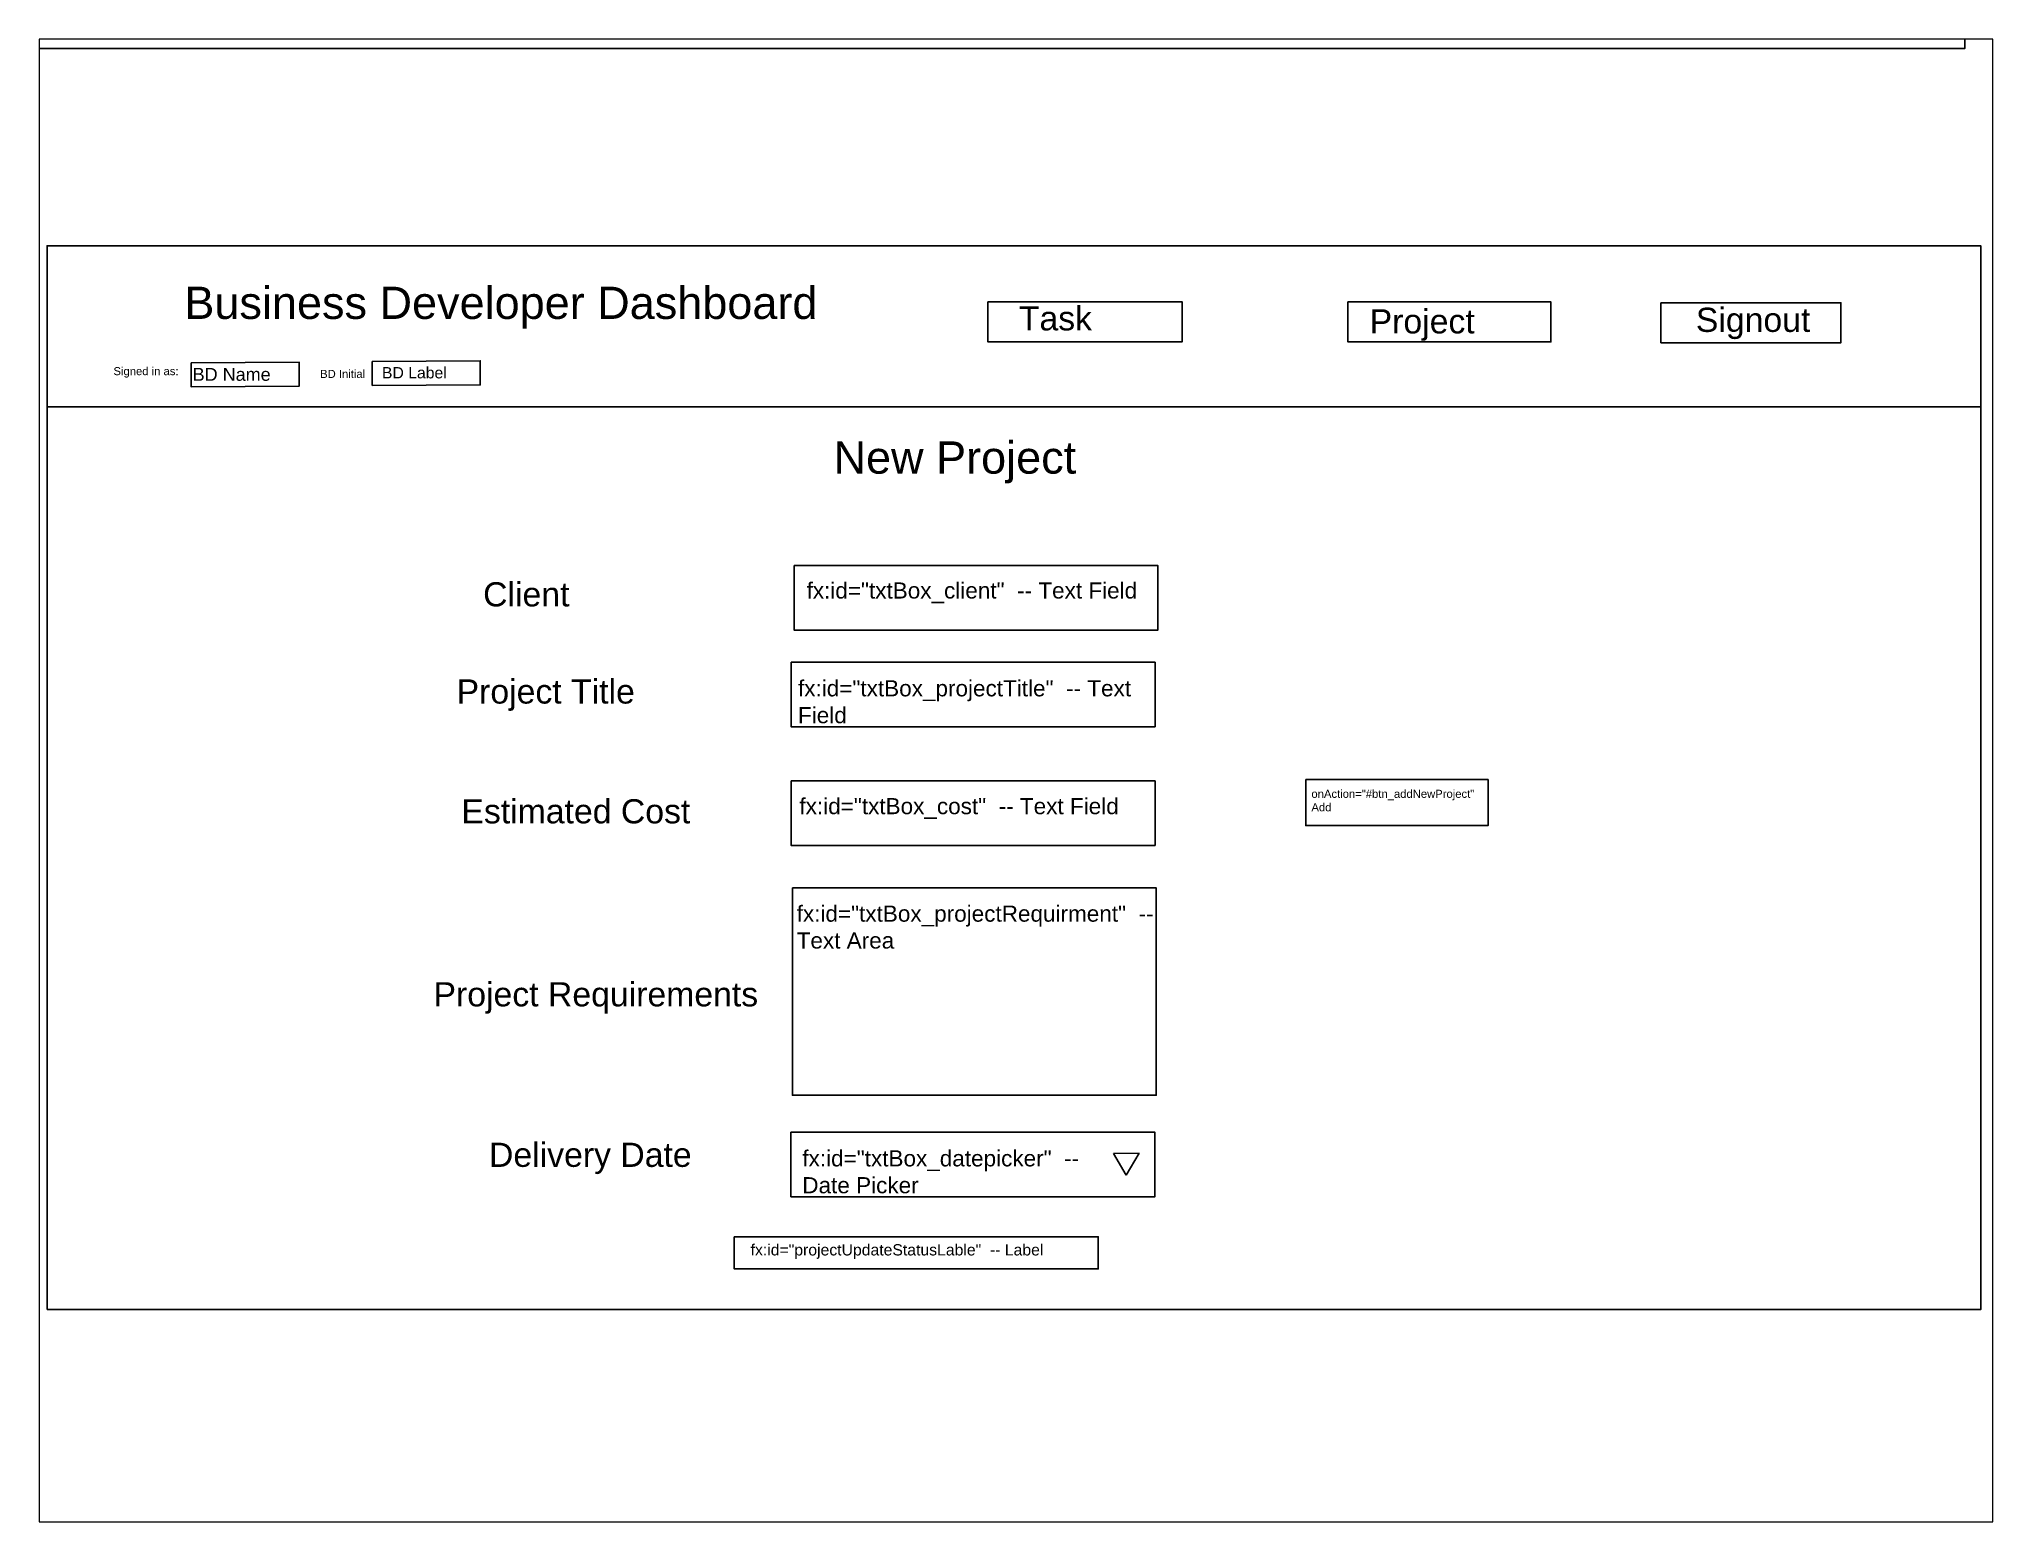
# Paper-space layout 'BusinessDevProject.fxml' of a CAD drawing. Header units: millimetres. Extents: x 26 to 231, y 20 to 176.
# The model-space entities are those that its viewports show. They can reach past a viewport. Long polylines and large blocks are cut down to what shows.
import ezdxf

# ---------------------------------------------------------------- set-up
doc = ezdxf.new("R2010")
doc.units = ezdxf.units.MM
doc.styles.add('Arial_3', font='', dxfattribs={"height": 3})
doc.styles.get('Arial_3').set_extended_font_data('Arial')

msp = doc.modelspace()

# ---------------------------------------------------------------- linework, layer by layer
for p, q in [((5728.583, 388.255), (5712.704, 388.044)), ((5712.704, 388.044), (5720.524, 374.502)), ((5720.524, 374.502), (5728.583, 388.255))]:
    msp.add_line(p, q)
for points in [[(5040.853, 1073.463), (6240.853, 1073.463), (6240.853, 1733.463), (5040.853, 1733.463)], [(5050.847, 291.123), (6250.847, 291.123), (6250.847, 951.123), (5050.847, 951.123)], [(5050.847, 951.123), (6250.847, 951.123), (6250.847, 851.123), (5050.847, 851.123)], [(5634.593, 916.358), (5755.332, 916.358), (5755.332, 891.554), (5634.593, 891.554)], [(5858.016, 916.358), (5984.07, 916.285), (5984.07, 891.481), (5858.016, 891.554)], [(6052.296, 915.819), (6163.99, 915.819), (6163.99, 891.015), (6052.296, 891.015)], [(5140.226, 878.608), (5207.271, 878.963), (5207.271, 864.027), (5140.226, 863.672)], [(5252.612, 879.42), (5319.657, 879.774), (5319.657, 864.838), (5252.612, 864.483)], [(5514.373, 752.749), (5740.203, 752.749), (5740.203, 712.735), (5514.373, 712.735)], [(5512.575, 692.759), (5738.404, 692.759), (5738.404, 652.745), (5512.575, 652.745)], [(5512.575, 619.134), (5738.404, 619.134), (5738.404, 579.12), (5512.575, 579.12)], [(5831.906, 619.975), (5945.032, 619.975), (5945.032, 591.462), (5831.906, 591.462)], [(5513.376, 552.711), (5739.205, 552.711), (5739.205, 424.134), (5513.376, 424.134)], [(5512.497, 401.147), (5738.327, 401.147), (5738.327, 361.133), (5512.497, 361.133)], [(5477.298, 336.332), (5703.127, 336.332), (5703.127, 316.325), (5477.298, 316.325)]]:
    msp.add_lwpolyline(points, close=True)

# ---------------------------------------------------------------- texts
at = {"attachment_point": 1, "style": 'Arial_3'}
for s, width, insert, char_height in [('{\\fArial Unicode MS|b0|i0|c0|p2;Business Developer Dashboard}', 450.0751, (5136.035, 925.761), 20), ('{\\fArial Unicode MS|b0|i0|c0|p2;Task}', 52.08861, (5653.882, 913.635), 15), ('{\\fArial Unicode MS|b0|i0|c0|p2;Project}', 52.08861, (5871.579, 911.764), 15), ('{\\fArial Unicode MS|b0|i0|c0|p2;Signout}', 52.08861, (6074.02, 912.709), 15), ('Signed in as:', 63.99247, (5092.054, 875.862), 5), ('{\\fArial Unicode MS|b0|i0|c0|p2;BD Name}', 74.83637, (5141.177, 875.367), 8), ('{\\fArial Unicode MS|b0|i0|c0|p2;BD Initial}', 63.99247, (5220.288, 874.146), 5), ('{\\fArial Unicode MS|b0|i0|c0|p2;BD Label}', 52.08861, (5258.659, 875.877), 7), ('{\\fArial Unicode MS|b0|i0|c0|p2;Client}', 152.03979, (5321.438, 742.403), 15), ('{\\fArial Unicode MS|b0|i0|c0|p2;fx:id="txtBox_client"  -- Text Field}', 224.25835, (5522.153, 742.289), 10), ('{\\fArial Unicode MS|b0|i0|c0|p2;Project Title}', 152.03979, (5304.982, 682.117), 15), ('{\\fArial Unicode MS|b0|i0|c0|p2;fx:id="txtBox_projectTitle"  -- Text Field}', 224.25835, (5516.832, 681.594), 10), ('{\\fArial Unicode MS|b0|i0|c0|p2;Estimated Cost}', 259.04253, (5307.96, 607.791), 15), ('{\\fArial Unicode MS|b0|i0|c0|p2;fx:id="txtBox_cost"  -- Text Field}', 224.25835, (5517.719, 608.493), 10), ('{\\fArial Unicode MS|b0|i0|c0|p2;onAction="#btn_addNewProject"^JAdd}', 110.64399, (5835.452, 613.631), 5), ('{\\fArial Unicode MS|b0|i0|c0|p2;fx:id="txtBox_projectRequirment"  -- ^JText Area}', 224.25835, (5516.015, 541.795), 10), ('{\\fArial Unicode MS|b0|i0|c0|p2;Project Requirements}', 215.03328, (5290.648, 494.26), 15), ('{\\fArial Unicode MS|b0|i0|c0|p2;Delivery Date}', 152.03979, (5325.1, 394.675), 15), ('{\\fArial Unicode MS|b0|i0|c0|p2;fx:id="txtBox_datepicker"  -- Date Picker}', 180.34914, (5519.515, 389.967), 10), ('{\\fArial Unicode MS|b0|i0|c0|p2;fx:id="projectUpdateStatusLable"  -- Label}', 224.25835, (5487.436, 331.725), 7)]:
    msp.add_mtext_dynamic_manual_height_columns(s, width=width, gutter_width=15, heights=[0], dxfattribs=dict(at, insert=insert, char_height=char_height))
at = {"color": 5, "insert": (5538.882, 829.772), "char_height": 20, "attachment_point": 1, "style": 'Arial_3'}
msp.add_mtext_dynamic_manual_height_columns('{\\fArial Unicode MS|b0|i0|c0|p2;New Project}', width=326.69012, gutter_width=15, heights=[0], dxfattribs=at)

psp = doc.layouts.new('BusinessDevProject.fxml')

# ---------------------------------------------------------------- viewports
at = {"layer": '0'}
psp.add_viewport(center=(128.5, 97.5), size=(205.6, 156), view_center_point=(5652.126, 619.393), view_height=919.97186, dxfattribs=at)

doc.saveas('drawing.dxf')
